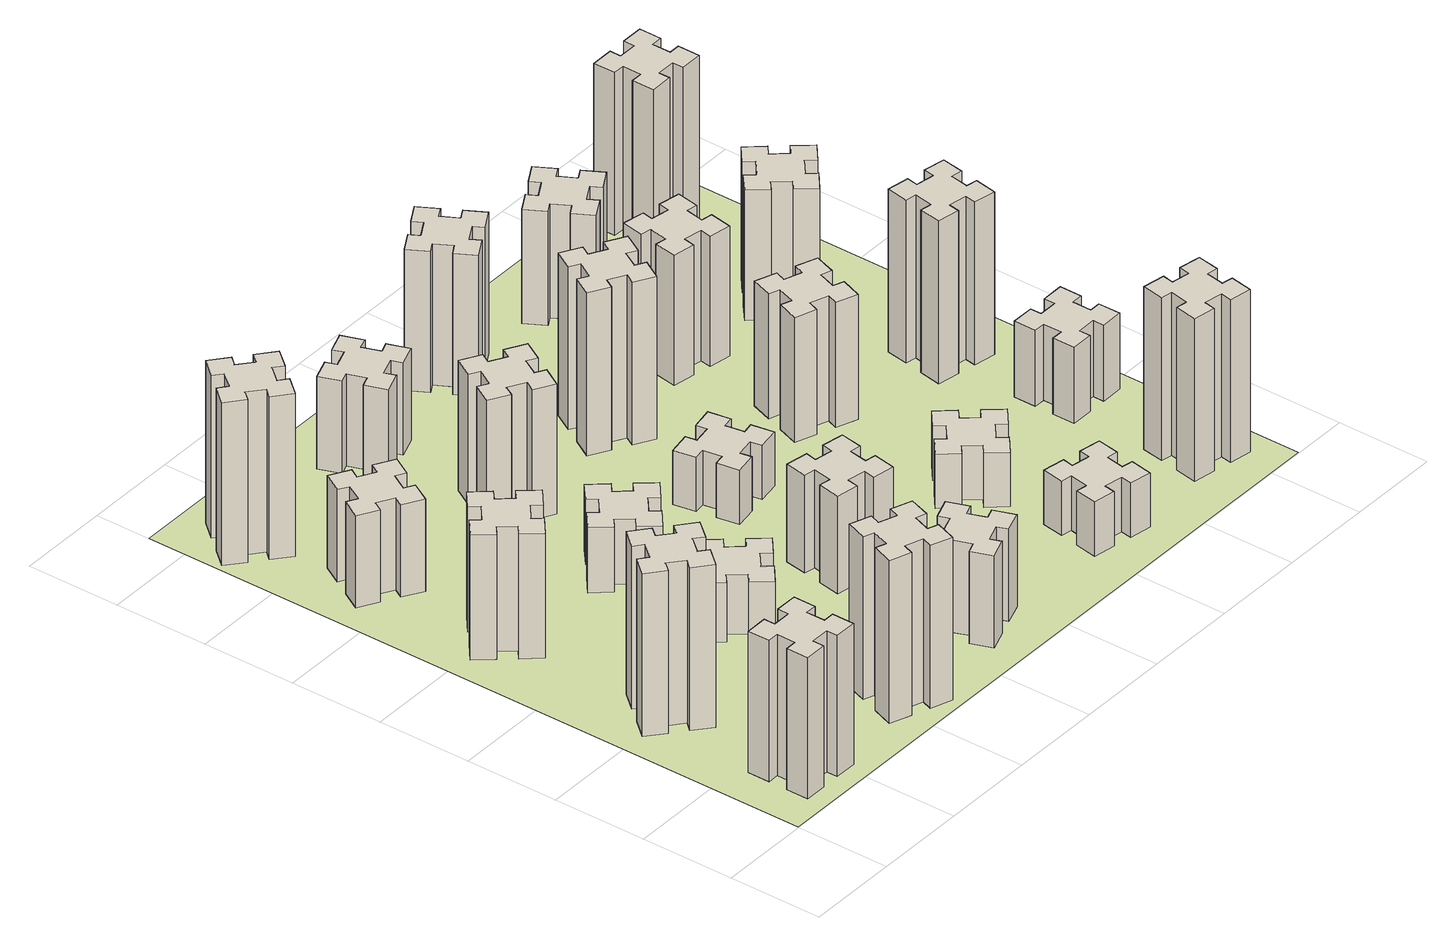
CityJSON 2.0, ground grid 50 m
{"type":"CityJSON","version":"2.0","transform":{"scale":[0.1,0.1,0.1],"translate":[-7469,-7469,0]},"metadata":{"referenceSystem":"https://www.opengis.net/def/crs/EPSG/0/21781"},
"CityObjects":{
"building1":{"type":"Building","attributes":{"class":"1000","function":"1000","usage":"1000","yearOfConstruction":2016,"roofType":"1000","measuredHeight":78,"storeysAboveGround":30,"storeysBelowGround":0},"geometry":[{"type":"Solid","lod":"1","boundaries":[[[[0,1,2,3,4,5,6,7,8,9,10,11,12,13,14,15,16,17,18,19]],[[17,16,20,21]],[[16,15,22,20]],[[15,14,23,22]],[[14,13,24,23]],[[13,12,25,24]],[[12,11,26,25]],[[11,10,27,26]],[[10,9,28,27]],[[9,8,29,28]],[[8,7,30,29]],[[7,6,31,30]],[[6,5,32,31]],[[5,4,33,32]],[[4,3,34,33]],[[3,2,35,34]],[[2,1,36,35]],[[1,0,37,36]],[[0,19,38,37]],[[19,18,39,38]],[[18,17,21,39]],[[24,25,26,27,28,29,30,31,32,33,34,35,36,37,38,39,21,20,22,23]]]]}]},
"building2":{"type":"Building","attributes":{"class":"1000","function":"1000","usage":"1000","yearOfConstruction":2016,"roofType":"1000","measuredHeight":90,"storeysAboveGround":30,"storeysBelowGround":0},"geometry":[{"type":"Solid","lod":"1","boundaries":[[[[40,41,42,43,44,45,46,47,48,49,50,51,52,53,54,55,56,57,58,59]],[[57,56,60,61]],[[56,55,62,60]],[[55,54,63,62]],[[54,53,64,63]],[[53,52,65,64]],[[52,51,66,65]],[[51,50,67,66]],[[50,49,68,67]],[[49,48,69,68]],[[48,47,70,69]],[[47,46,71,70]],[[46,45,72,71]],[[45,44,73,72]],[[44,43,74,73]],[[43,42,75,74]],[[42,41,76,75]],[[41,40,77,76]],[[40,59,78,77]],[[59,58,79,78]],[[58,57,61,79]],[[64,65,66,67,68,69,70,71,72,73,74,75,76,77,78,79,61,60,62,63]]]]}]},
"building3":{"type":"Building","attributes":{"class":"1000","function":"1000","usage":"1000","yearOfConstruction":2016,"roofType":"1000","measuredHeight":69,"storeysAboveGround":30,"storeysBelowGround":0},"geometry":[{"type":"Solid","lod":"1","boundaries":[[[[80,81,82,83,84,85,86,87,88,89,90,91,92,93,94,95,96,97,98,99]],[[97,96,100,101]],[[96,95,102,100]],[[95,94,103,102]],[[94,93,104,103]],[[93,92,105,104]],[[92,91,106,105]],[[91,90,107,106]],[[90,89,108,107]],[[89,88,109,108]],[[88,87,110,109]],[[87,86,111,110]],[[86,85,112,111]],[[85,84,113,112]],[[84,83,114,113]],[[83,82,115,114]],[[82,81,116,115]],[[81,80,117,116]],[[80,99,118,117]],[[99,98,119,118]],[[98,97,101,119]],[[104,105,106,107,108,109,110,111,112,113,114,115,116,117,118,119,101,100,102,103]]]]}]},
"building4":{"type":"Building","attributes":{"class":"1000","function":"1000","usage":"1000","yearOfConstruction":2016,"roofType":"1000","measuredHeight":51,"storeysAboveGround":30,"storeysBelowGround":0},"geometry":[{"type":"Solid","lod":"1","boundaries":[[[[120,121,122,123,124,125,126,127,128,129,130,131,132,133,134,135,136,137,138,139]],[[137,136,140,141]],[[136,135,142,140]],[[135,134,143,142]],[[134,133,144,143]],[[133,132,145,144]],[[132,131,146,145]],[[131,130,147,146]],[[130,129,148,147]],[[129,128,149,148]],[[128,127,150,149]],[[127,126,151,150]],[[126,125,152,151]],[[125,124,153,152]],[[124,123,154,153]],[[123,122,155,154]],[[122,121,156,155]],[[121,120,157,156]],[[120,139,158,157]],[[139,138,159,158]],[[138,137,141,159]],[[144,145,146,147,148,149,150,151,152,153,154,155,156,157,158,159,141,140,142,143]]]]}]},
"building5":{"type":"Building","attributes":{"class":"1000","function":"1000","usage":"1000","yearOfConstruction":2016,"roofType":"1000","measuredHeight":90,"storeysAboveGround":30,"storeysBelowGround":0},"geometry":[{"type":"Solid","lod":"1","boundaries":[[[[160,161,162,163,164,165,166,167,168,169,170,171,172,173,174,175,176,177,178,179]],[[177,176,180,181]],[[176,175,182,180]],[[175,174,183,182]],[[174,173,184,183]],[[173,172,185,184]],[[172,171,186,185]],[[171,170,187,186]],[[170,169,188,187]],[[169,168,189,188]],[[168,167,190,189]],[[167,166,191,190]],[[166,165,192,191]],[[165,164,193,192]],[[164,163,194,193]],[[163,162,195,194]],[[162,161,196,195]],[[161,160,197,196]],[[160,179,198,197]],[[179,178,199,198]],[[178,177,181,199]],[[184,185,186,187,188,189,190,191,192,193,194,195,196,197,198,199,181,180,182,183]]]]}]},
"building6":{"type":"Building","attributes":{"class":"1000","function":"1000","usage":"1000","yearOfConstruction":2016,"roofType":"1000","measuredHeight":90,"storeysAboveGround":30,"storeysBelowGround":0},"geometry":[{"type":"Solid","lod":"1","boundaries":[[[[200,201,202,203,204,205,206,207,208,209,210,211,212,213,214,215,216,217,218,219]],[[217,216,220,221]],[[216,215,222,220]],[[215,214,223,222]],[[214,213,224,223]],[[213,212,225,224]],[[212,211,226,225]],[[211,210,227,226]],[[210,209,228,227]],[[209,208,229,228]],[[208,207,230,229]],[[207,206,231,230]],[[206,205,232,231]],[[205,204,233,232]],[[204,203,234,233]],[[203,202,235,234]],[[202,201,236,235]],[[201,200,237,236]],[[200,219,238,237]],[[219,218,239,238]],[[218,217,221,239]],[[224,225,226,227,228,229,230,231,232,233,234,235,236,237,238,239,221,220,222,223]]]]}]},
"building7":{"type":"Building","attributes":{"class":"1000","function":"1000","usage":"1000","yearOfConstruction":2016,"roofType":"1000","measuredHeight":33,"storeysAboveGround":30,"storeysBelowGround":0},"geometry":[{"type":"Solid","lod":"1","boundaries":[[[[240,241,242,243,244,245,246,247,248,249,250,251,252,253,254,255,256,257,258,259]],[[257,256,260,261]],[[256,255,262,260]],[[255,254,263,262]],[[254,253,264,263]],[[253,252,265,264]],[[252,251,266,265]],[[251,250,267,266]],[[250,249,268,267]],[[249,248,269,268]],[[248,247,270,269]],[[247,246,271,270]],[[246,245,272,271]],[[245,244,273,272]],[[244,243,274,273]],[[243,242,275,274]],[[242,241,276,275]],[[241,240,277,276]],[[240,259,278,277]],[[259,258,279,278]],[[258,257,261,279]],[[264,265,266,267,268,269,270,271,272,273,274,275,276,277,278,279,261,260,262,263]]]]}]},
"building8":{"type":"Building","attributes":{"class":"1000","function":"1000","usage":"1000","yearOfConstruction":2016,"roofType":"1000","measuredHeight":36,"storeysAboveGround":30,"storeysBelowGround":0},"geometry":[{"type":"Solid","lod":"1","boundaries":[[[[280,281,282,283,284,285,286,287,288,289,290,291,292,293,294,295,296,297,298,299]],[[297,296,300,301]],[[296,295,302,300]],[[295,294,303,302]],[[294,293,304,303]],[[293,292,305,304]],[[292,291,306,305]],[[291,290,307,306]],[[290,289,308,307]],[[289,288,309,308]],[[288,287,310,309]],[[287,286,311,310]],[[286,285,312,311]],[[285,284,313,312]],[[284,283,314,313]],[[283,282,315,314]],[[282,281,316,315]],[[281,280,317,316]],[[280,299,318,317]],[[299,298,319,318]],[[298,297,301,319]],[[304,305,306,307,308,309,310,311,312,313,314,315,316,317,318,319,301,300,302,303]]]]}]},
"building9":{"type":"Building","attributes":{"class":"1000","function":"1000","usage":"1000","yearOfConstruction":2016,"roofType":"1000","measuredHeight":51,"storeysAboveGround":30,"storeysBelowGround":0},"geometry":[{"type":"Solid","lod":"1","boundaries":[[[[320,321,322,323,324,325,326,327,328,329,330,331,332,333,334,335,336,337,338,339]],[[337,336,340,341]],[[336,335,342,340]],[[335,334,343,342]],[[334,333,344,343]],[[333,332,345,344]],[[332,331,346,345]],[[331,330,347,346]],[[330,329,348,347]],[[329,328,349,348]],[[328,327,350,349]],[[327,326,351,350]],[[326,325,352,351]],[[325,324,353,352]],[[324,323,354,353]],[[323,322,355,354]],[[322,321,356,355]],[[321,320,357,356]],[[320,339,358,357]],[[339,338,359,358]],[[338,337,341,359]],[[344,345,346,347,348,349,350,351,352,353,354,355,356,357,358,359,341,340,342,343]]]]}]},
"building10":{"type":"Building","attributes":{"class":"1000","function":"1000","usage":"1000","yearOfConstruction":2016,"roofType":"1000","measuredHeight":72,"storeysAboveGround":30,"storeysBelowGround":0},"geometry":[{"type":"Solid","lod":"1","boundaries":[[[[360,361,362,363,364,365,366,367,368,369,370,371,372,373,374,375,376,377,378,379]],[[377,376,380,381]],[[376,375,382,380]],[[375,374,383,382]],[[374,373,384,383]],[[373,372,385,384]],[[372,371,386,385]],[[371,370,387,386]],[[370,369,388,387]],[[369,368,389,388]],[[368,367,390,389]],[[367,366,391,390]],[[366,365,392,391]],[[365,364,393,392]],[[364,363,394,393]],[[363,362,395,394]],[[362,361,396,395]],[[361,360,397,396]],[[360,379,398,397]],[[379,378,399,398]],[[378,377,381,399]],[[384,385,386,387,388,389,390,391,392,393,394,395,396,397,398,399,381,380,382,383]]]]}]},
"building11":{"type":"Building","attributes":{"class":"1000","function":"1000","usage":"1000","yearOfConstruction":2016,"roofType":"1000","measuredHeight":54,"storeysAboveGround":30,"storeysBelowGround":0},"geometry":[{"type":"Solid","lod":"1","boundaries":[[[[400,401,402,403,404,405,406,407,408,409,410,411,412,413,414,415,416,417,418,419]],[[417,416,420,421]],[[416,415,422,420]],[[415,414,423,422]],[[414,413,424,423]],[[413,412,425,424]],[[412,411,426,425]],[[411,410,427,426]],[[410,409,428,427]],[[409,408,429,428]],[[408,407,430,429]],[[407,406,431,430]],[[406,405,432,431]],[[405,404,433,432]],[[404,403,434,433]],[[403,402,435,434]],[[402,401,436,435]],[[401,400,437,436]],[[400,419,438,437]],[[419,418,439,438]],[[418,417,421,439]],[[424,425,426,427,428,429,430,431,432,433,434,435,436,437,438,439,421,420,422,423]]]]}]},
"building12":{"type":"Building","attributes":{"class":"1000","function":"1000","usage":"1000","yearOfConstruction":2016,"roofType":"1000","measuredHeight":51,"storeysAboveGround":30,"storeysBelowGround":0},"geometry":[{"type":"Solid","lod":"1","boundaries":[[[[440,441,442,443,444,445,446,447,448,449,450,451,452,453,454,455,456,457,458,459]],[[457,456,460,461]],[[456,455,462,460]],[[455,454,463,462]],[[454,453,464,463]],[[453,452,465,464]],[[452,451,466,465]],[[451,450,467,466]],[[450,449,468,467]],[[449,448,469,468]],[[448,447,470,469]],[[447,446,471,470]],[[446,445,472,471]],[[445,444,473,472]],[[444,443,474,473]],[[443,442,475,474]],[[442,441,476,475]],[[441,440,477,476]],[[440,459,478,477]],[[459,458,479,478]],[[458,457,461,479]],[[464,465,466,467,468,469,470,471,472,473,474,475,476,477,478,479,461,460,462,463]]]]}]},
"building13":{"type":"Building","attributes":{"class":"1000","function":"1000","usage":"1000","yearOfConstruction":2016,"roofType":"1000","measuredHeight":30,"storeysAboveGround":30,"storeysBelowGround":0},"geometry":[{"type":"Solid","lod":"1","boundaries":[[[[480,481,482,483,484,485,486,487,488,489,490,491,492,493,494,495,496,497,498,499]],[[497,496,500,501]],[[496,495,502,500]],[[495,494,503,502]],[[494,493,504,503]],[[493,492,505,504]],[[492,491,506,505]],[[491,490,507,506]],[[490,489,508,507]],[[489,488,509,508]],[[488,487,510,509]],[[487,486,511,510]],[[486,485,512,511]],[[485,484,513,512]],[[484,483,514,513]],[[483,482,515,514]],[[482,481,516,515]],[[481,480,517,516]],[[480,499,518,517]],[[499,498,519,518]],[[498,497,501,519]],[[504,505,506,507,508,509,510,511,512,513,514,515,516,517,518,519,501,500,502,503]]]]}]},
"building14":{"type":"Building","attributes":{"class":"1000","function":"1000","usage":"1000","yearOfConstruction":2016,"roofType":"1000","measuredHeight":90,"storeysAboveGround":30,"storeysBelowGround":0},"geometry":[{"type":"Solid","lod":"1","boundaries":[[[[520,521,522,523,524,525,526,527,528,529,530,531,532,533,534,535,536,537,538,539]],[[537,536,540,541]],[[536,535,542,540]],[[535,534,543,542]],[[534,533,544,543]],[[533,532,545,544]],[[532,531,546,545]],[[531,530,547,546]],[[530,529,548,547]],[[529,528,549,548]],[[528,527,550,549]],[[527,526,551,550]],[[526,525,552,551]],[[525,524,553,552]],[[524,523,554,553]],[[523,522,555,554]],[[522,521,556,555]],[[521,520,557,556]],[[520,539,558,557]],[[539,538,559,558]],[[538,537,541,559]],[[544,545,546,547,548,549,550,551,552,553,554,555,556,557,558,559,541,540,542,543]]]]}]},
"building15":{"type":"Building","attributes":{"class":"1000","function":"1000","usage":"1000","yearOfConstruction":2016,"roofType":"1000","measuredHeight":30,"storeysAboveGround":30,"storeysBelowGround":0},"geometry":[{"type":"Solid","lod":"1","boundaries":[[[[560,561,562,563,564,565,566,567,568,569,570,571,572,573,574,575,576,577,578,579]],[[577,576,580,581]],[[576,575,582,580]],[[575,574,583,582]],[[574,573,584,583]],[[573,572,585,584]],[[572,571,586,585]],[[571,570,587,586]],[[570,569,588,587]],[[569,568,589,588]],[[568,567,590,589]],[[567,566,591,590]],[[566,565,592,591]],[[565,564,593,592]],[[564,563,594,593]],[[563,562,595,594]],[[562,561,596,595]],[[561,560,597,596]],[[560,579,598,597]],[[579,578,599,598]],[[578,577,581,599]],[[584,585,586,587,588,589,590,591,592,593,594,595,596,597,598,599,581,580,582,583]]]]}]},
"building16":{"type":"Building","attributes":{"class":"1000","function":"1000","usage":"1000","yearOfConstruction":2016,"roofType":"1000","measuredHeight":78,"storeysAboveGround":30,"storeysBelowGround":0},"geometry":[{"type":"Solid","lod":"1","boundaries":[[[[600,601,602,603,604,605,606,607,608,609,610,611,612,613,614,615,616,617,618,619]],[[617,616,620,621]],[[616,615,622,620]],[[615,614,623,622]],[[614,613,624,623]],[[613,612,625,624]],[[612,611,626,625]],[[611,610,627,626]],[[610,609,628,627]],[[609,608,629,628]],[[608,607,630,629]],[[607,606,631,630]],[[606,605,632,631]],[[605,604,633,632]],[[604,603,634,633]],[[603,602,635,634]],[[602,601,636,635]],[[601,600,637,636]],[[600,619,638,637]],[[619,618,639,638]],[[618,617,621,639]],[[624,625,626,627,628,629,630,631,632,633,634,635,636,637,638,639,621,620,622,623]]]]}]},
"building17":{"type":"Building","attributes":{"class":"1000","function":"1000","usage":"1000","yearOfConstruction":2016,"roofType":"1000","measuredHeight":30,"storeysAboveGround":30,"storeysBelowGround":0},"geometry":[{"type":"Solid","lod":"1","boundaries":[[[[640,641,642,643,644,645,646,647,648,649,650,651,652,653,654,655,656,657,658,659]],[[657,656,660,661]],[[656,655,662,660]],[[655,654,663,662]],[[654,653,664,663]],[[653,652,665,664]],[[652,651,666,665]],[[651,650,667,666]],[[650,649,668,667]],[[649,648,669,668]],[[648,647,670,669]],[[647,646,671,670]],[[646,645,672,671]],[[645,644,673,672]],[[644,643,674,673]],[[643,642,675,674]],[[642,641,676,675]],[[641,640,677,676]],[[640,659,678,677]],[[659,658,679,678]],[[658,657,661,679]],[[664,665,666,667,668,669,670,671,672,673,674,675,676,677,678,679,661,660,662,663]]]]}]},
"building18":{"type":"Building","attributes":{"class":"1000","function":"1000","usage":"1000","yearOfConstruction":2016,"roofType":"1000","measuredHeight":69,"storeysAboveGround":30,"storeysBelowGround":0},"geometry":[{"type":"Solid","lod":"1","boundaries":[[[[680,681,682,683,684,685,686,687,688,689,690,691,692,693,694,695,696,697,698,699]],[[697,696,700,701]],[[696,695,702,700]],[[695,694,703,702]],[[694,693,704,703]],[[693,692,705,704]],[[692,691,706,705]],[[691,690,707,706]],[[690,689,708,707]],[[689,688,709,708]],[[688,687,710,709]],[[687,686,711,710]],[[686,685,712,711]],[[685,684,713,712]],[[684,683,714,713]],[[683,682,715,714]],[[682,681,716,715]],[[681,680,717,716]],[[680,699,718,717]],[[699,698,719,718]],[[698,697,701,719]],[[704,705,706,707,708,709,710,711,712,713,714,715,716,717,718,719,701,700,702,703]]]]}]},
"building19":{"type":"Building","attributes":{"class":"1000","function":"1000","usage":"1000","yearOfConstruction":2016,"roofType":"1000","measuredHeight":72,"storeysAboveGround":30,"storeysBelowGround":0},"geometry":[{"type":"Solid","lod":"1","boundaries":[[[[720,721,722,723,724,725,726,727,728,729,730,731,732,733,734,735,736,737,738,739]],[[737,736,740,741]],[[736,735,742,740]],[[735,734,743,742]],[[734,733,744,743]],[[733,732,745,744]],[[732,731,746,745]],[[731,730,747,746]],[[730,729,748,747]],[[729,728,749,748]],[[728,727,750,749]],[[727,726,751,750]],[[726,725,752,751]],[[725,724,753,752]],[[724,723,754,753]],[[723,722,755,754]],[[722,721,756,755]],[[721,720,757,756]],[[720,739,758,757]],[[739,738,759,758]],[[738,737,741,759]],[[744,745,746,747,748,749,750,751,752,753,754,755,756,757,758,759,741,740,742,743]]]]}]},
"building20":{"type":"Building","attributes":{"class":"1000","function":"1000","usage":"1000","yearOfConstruction":2016,"roofType":"1000","measuredHeight":90,"storeysAboveGround":30,"storeysBelowGround":0},"geometry":[{"type":"Solid","lod":"1","boundaries":[[[[760,761,762,763,764,765,766,767,768,769,770,771,772,773,774,775,776,777,778,779]],[[777,776,780,781]],[[776,775,782,780]],[[775,774,783,782]],[[774,773,784,783]],[[773,772,785,784]],[[772,771,786,785]],[[771,770,787,786]],[[770,769,788,787]],[[769,768,789,788]],[[768,767,790,789]],[[767,766,791,790]],[[766,765,792,791]],[[765,764,793,792]],[[764,763,794,793]],[[763,762,795,794]],[[762,761,796,795]],[[761,760,797,796]],[[760,779,798,797]],[[779,778,799,798]],[[778,777,781,799]],[[784,785,786,787,788,789,790,791,792,793,794,795,796,797,798,799,781,780,782,783]]]]}]},
"building21":{"type":"Building","attributes":{"class":"1000","function":"1000","usage":"1000","yearOfConstruction":2016,"roofType":"1000","measuredHeight":63,"storeysAboveGround":30,"storeysBelowGround":0},"geometry":[{"type":"Solid","lod":"1","boundaries":[[[[800,801,802,803,804,805,806,807,808,809,810,811,812,813,814,815,816,817,818,819]],[[817,816,820,821]],[[816,815,822,820]],[[815,814,823,822]],[[814,813,824,823]],[[813,812,825,824]],[[812,811,826,825]],[[811,810,827,826]],[[810,809,828,827]],[[809,808,829,828]],[[808,807,830,829]],[[807,806,831,830]],[[806,805,832,831]],[[805,804,833,832]],[[804,803,834,833]],[[803,802,835,834]],[[802,801,836,835]],[[801,800,837,836]],[[800,819,838,837]],[[819,818,839,838]],[[818,817,821,839]],[[824,825,826,827,828,829,830,831,832,833,834,835,836,837,838,839,821,820,822,823]]]]}]},
"building22":{"type":"Building","attributes":{"class":"1000","function":"1000","usage":"1000","yearOfConstruction":2016,"roofType":"1000","measuredHeight":42,"storeysAboveGround":30,"storeysBelowGround":0},"geometry":[{"type":"Solid","lod":"1","boundaries":[[[[840,841,842,843,844,845,846,847,848,849,850,851,852,853,854,855,856,857,858,859]],[[857,856,860,861]],[[856,855,862,860]],[[855,854,863,862]],[[854,853,864,863]],[[853,852,865,864]],[[852,851,866,865]],[[851,850,867,866]],[[850,849,868,867]],[[849,848,869,868]],[[848,847,870,869]],[[847,846,871,870]],[[846,845,872,871]],[[845,844,873,872]],[[844,843,874,873]],[[843,842,875,874]],[[842,841,876,875]],[[841,840,877,876]],[[840,859,878,877]],[[859,858,879,878]],[[858,857,861,879]],[[864,865,866,867,868,869,870,871,872,873,874,875,876,877,878,879,861,860,862,863]]]]}]},
"building23":{"type":"Building","attributes":{"class":"1000","function":"1000","usage":"1000","yearOfConstruction":2016,"roofType":"1000","measuredHeight":90,"storeysAboveGround":30,"storeysBelowGround":0},"geometry":[{"type":"Solid","lod":"1","boundaries":[[[[880,881,882,883,884,885,886,887,888,889,890,891,892,893,894,895,896,897,898,899]],[[897,896,900,901]],[[896,895,902,900]],[[895,894,903,902]],[[894,893,904,903]],[[893,892,905,904]],[[892,891,906,905]],[[891,890,907,906]],[[890,889,908,907]],[[889,888,909,908]],[[888,887,910,909]],[[887,886,911,910]],[[886,885,912,911]],[[885,884,913,912]],[[884,883,914,913]],[[883,882,915,914]],[[882,881,916,915]],[[881,880,917,916]],[[880,899,918,917]],[[899,898,919,918]],[[898,897,901,919]],[[904,905,906,907,908,909,910,911,912,913,914,915,916,917,918,919,901,900,902,903]]]]}]},
"building24":{"type":"Building","attributes":{"class":"1000","function":"1000","usage":"1000","yearOfConstruction":2016,"roofType":"1000","measuredHeight":72,"storeysAboveGround":30,"storeysBelowGround":0},"geometry":[{"type":"Solid","lod":"1","boundaries":[[[[920,921,922,923,924,925,926,927,928,929,930,931,932,933,934,935,936,937,938,939]],[[937,936,940,941]],[[936,935,942,940]],[[935,934,943,942]],[[934,933,944,943]],[[933,932,945,944]],[[932,931,946,945]],[[931,930,947,946]],[[930,929,948,947]],[[929,928,949,948]],[[928,927,950,949]],[[927,926,951,950]],[[926,925,952,951]],[[925,924,953,952]],[[924,923,954,953]],[[923,922,955,954]],[[922,921,956,955]],[[921,920,957,956]],[[920,939,958,957]],[[939,938,959,958]],[[938,937,941,959]],[[944,945,946,947,948,949,950,951,952,953,954,955,956,957,958,959,941,940,942,943]]]]}]},
"building25":{"type":"Building","attributes":{"class":"1000","function":"1000","usage":"1000","yearOfConstruction":2016,"roofType":"1000","measuredHeight":90,"storeysAboveGround":30,"storeysBelowGround":0},"geometry":[{"type":"Solid","lod":"1","boundaries":[[[[960,961,962,963,964,965,966,967,968,969,970,971,972,973,974,975,976,977,978,979]],[[977,976,980,981]],[[976,975,982,980]],[[975,974,983,982]],[[974,973,984,983]],[[973,972,985,984]],[[972,971,986,985]],[[971,970,987,986]],[[970,969,988,987]],[[969,968,989,988]],[[968,967,990,989]],[[967,966,991,990]],[[966,965,992,991]],[[965,964,993,992]],[[964,963,994,993]],[[963,962,995,994]],[[962,961,996,995]],[[961,960,997,996]],[[960,979,998,997]],[[979,978,999,998]],[[978,977,981,999]],[[984,985,986,987,988,989,990,991,992,993,994,995,996,997,998,999,981,980,982,983]]]]}]},
"landuse1":{"type":"LandUse","attributes":{"name":"plot1","function":"1010"},"geometry":[{"type":"MultiSurface","lod":"1","boundaries":[[[1000,1001,1002,1003]]]}]}
},
"vertices":[
[265,325,0],[265,225,0],[205,225,0],[205,105,0],[325,105,0],[325,165,0],[425,165,0],[425,105,0],[545,105,0],[545,225,0],[485,225,0],[485,325,0],[545,325,0],[545,445,0],[425,445,0],[425,385,0],[325,385,0],[325,445,0],[205,445,0],[205,325,0],[325,385,780],[325,445,780],[425,385,780],[425,445,780],[545,445,780],[545,325,780],[485,325,780],[485,225,780],[545,225,780],[545,105,780],[425,105,780],[425,165,780],[325,165,780],[325,105,780],[205,105,780],[205,225,780],[265,225,780],[265,325,780],[205,325,780],[205,445,780],
[484,1067,0],[408,1132,0],[446,1178,0],[354,1255,0],[277,1163,0],[323,1124,0],[259,1048,0],[213,1086,0],[136,994,0],[228,917,0],[266,963,0],[343,899,0],[304,853,0],[396,776,0],[473,868,0],[427,906,0],[492,983,0],[538,944,0],[615,1036,0],[523,1113,0],[492,983,900],[538,944,900],[427,906,900],[473,868,900],[396,776,900],[304,853,900],[343,899,900],[266,963,900],[228,917,900],[136,994,900],[213,1086,900],[259,1048,900],[323,1124,900],[277,1163,900],[354,1255,900],[446,1178,900],[408,1132,900],[484,1067,900],[523,1113,900],[615,1036,900],
[492,1988,0],[427,2064,0],[473,2103,0],[396,2195,0],[304,2118,0],[343,2072,0],[266,2007,0],[228,2053,0],[136,1976,0],[213,1884,0],[259,1923,0],[323,1846,0],[277,1808,0],[354,1716,0],[446,1793,0],[408,1839,0],[484,1903,0],[523,1857,0],[615,1934,0],[538,2026,0],[484,1903,690],[523,1857,690],[408,1839,690],[446,1793,690],[354,1716,690],[277,1808,690],[323,1846,690],[259,1923,690],[213,1884,690],[136,1976,690],[228,2053,690],[266,2007,690],[343,2072,690],[304,2118,690],[396,2195,690],[473,2103,690],[427,2064,690],[492,1988,690],[538,2026,690],[615,1934,690],
[446,2597,0],[496,2684,0],[548,2654,0],[608,2758,0],[504,2818,0],[474,2766,0],[387,2816,0],[417,2868,0],[313,2928,0],[253,2824,0],[305,2794,0],[255,2707,0],[203,2737,0],[143,2633,0],[247,2573,0],[277,2625,0],[364,2575,0],[334,2523,0],[438,2463,0],[498,2567,0],[364,2575,510],[334,2523,510],[277,2625,510],[247,2573,510],[143,2633,510],[203,2737,510],[255,2707,510],[305,2794,510],[253,2824,510],[313,2928,510],[417,2868,510],[387,2816,510],[474,2766,510],[504,2818,510],[608,2758,510],[548,2654,510],[496,2684,510],[446,2597,510],[498,2567,510],[438,2463,510],
[1029,360,0],[995,266,0],[939,287,0],[897,174,0],[1010,133,0],[1031,189,0],[1125,155,0],[1104,99,0],[1217,57,0],[1258,170,0],[1202,191,0],[1236,285,0],[1292,264,0],[1333,377,0],[1220,418,0],[1200,362,0],[1106,396,0],[1127,452,0],[1014,493,0],[973,380,0],[1106,396,900],[1127,452,900],[1200,362,900],[1220,418,900],[1333,377,900],[1292,264,900],[1236,285,900],[1202,191,900],[1258,170,900],[1217,57,900],[1104,99,900],[1125,155,900],[1031,189,900],[1010,133,900],[897,174,900],[939,287,900],[995,266,900],[1029,360,900],[973,380,900],[1014,493,900],
[384,3387,0],[308,3452,0],[346,3498,0],[254,3575,0],[177,3483,0],[223,3444,0],[159,3368,0],[113,3406,0],[36,3314,0],[128,3237,0],[166,3283,0],[243,3219,0],[204,3173,0],[296,3096,0],[373,3188,0],[327,3226,0],[392,3303,0],[438,3264,0],[515,3356,0],[423,3433,0],[392,3303,900],[438,3264,900],[327,3226,900],[373,3188,900],[296,3096,900],[204,3173,900],[243,3219,900],[166,3283,900],[128,3237,900],[36,3314,900],[113,3406,900],[159,3368,900],[223,3444,900],[177,3483,900],[254,3575,900],[346,3498,900],[308,3452,900],[384,3387,900],[423,3433,900],[515,3356,900],
[1083,1332,0],[1006,1267,0],[968,1313,0],[876,1236,0],[953,1144,0],[999,1183,0],[1063,1106,0],[1017,1068,0],[1094,976,0],[1186,1053,0],[1148,1099,0],[1224,1163,0],[1263,1117,0],[1355,1194,0],[1278,1286,0],[1232,1248,0],[1167,1324,0],[1213,1363,0],[1136,1455,0],[1044,1378,0],[1167,1324,330],[1213,1363,330],[1232,1248,330],[1278,1286,330],[1355,1194,330],[1263,1117,330],[1224,1163,330],[1148,1099,330],[1186,1053,330],[1094,976,330],[1017,1068,330],[1063,1106,330],[999,1183,330],[953,1144,330],[876,1236,330],[968,1313,330],[1006,1267,330],[1083,1332,330],[1044,1378,330],[1136,1455,330],
[1083,1972,0],[1006,1907,0],[968,1953,0],[876,1876,0],[953,1784,0],[999,1823,0],[1063,1746,0],[1017,1708,0],[1094,1616,0],[1186,1693,0],[1148,1739,0],[1224,1803,0],[1263,1757,0],[1355,1834,0],[1278,1926,0],[1232,1888,0],[1167,1964,0],[1213,2003,0],[1136,2095,0],[1044,2018,0],[1167,1964,360],[1213,2003,360],[1232,1888,360],[1278,1926,360],[1355,1834,360],[1263,1757,360],[1224,1803,360],[1148,1739,360],[1186,1693,360],[1094,1616,360],[1017,1708,360],[1063,1746,360],[999,1823,360],[953,1784,360],[876,1876,360],[968,1953,360],[1006,1907,360],[1083,1972,360],[1044,2018,360],[1136,2095,360],
[1765,496,0],[1671,462,0],[1650,518,0],[1537,477,0],[1579,364,0],[1635,385,0],[1669,291,0],[1613,270,0],[1654,157,0],[1767,199,0],[1746,255,0],[1840,289,0],[1860,233,0],[1973,274,0],[1932,387,0],[1876,366,0],[1842,460,0],[1898,480,0],[1857,593,0],[1744,552,0],[1842,460,510],[1898,480,510],[1876,366,510],[1932,387,510],[1973,274,510],[1860,233,510],[1840,289,510],[1746,255,510],[1767,199,510],[1654,157,510],[1613,270,510],[1669,291,510],[1635,385,510],[1579,364,510],[1537,477,510],[1650,518,510],[1671,462,510],[1765,496,510],[1744,552,510],[1857,593,510],
[1314,2666,0],[1227,2716,0],[1257,2768,0],[1153,2828,0],[1093,2724,0],[1145,2694,0],[1095,2607,0],[1043,2637,0],[983,2533,0],[1087,2473,0],[1117,2525,0],[1204,2475,0],[1174,2423,0],[1278,2363,0],[1338,2467,0],[1286,2497,0],[1336,2584,0],[1388,2554,0],[1448,2658,0],[1344,2718,0],[1336,2584,720],[1388,2554,720],[1286,2497,720],[1338,2467,720],[1278,2363,720],[1174,2423,720],[1204,2475,720],[1117,2525,720],[1087,2473,720],[983,2533,720],[1043,2637,720],[1095,2607,720],[1145,2694,720],[1093,2724,720],[1153,2828,720],[1257,2768,720],[1227,2716,720],[1314,2666,720],[1344,2718,720],[1448,2658,720],
[1855,1047,0],[1872,1145,0],[1931,1135,0],[1952,1253,0],[1834,1274,0],[1824,1215,0],[1725,1232,0],[1736,1291,0],[1617,1312,0],[1597,1194,0],[1656,1184,0],[1638,1085,0],[1579,1096,0],[1558,977,0],[1677,957,0],[1687,1016,0],[1785,998,0],[1775,939,0],[1893,918,0],[1914,1037,0],[1785,998,540],[1775,939,540],[1687,1016,540],[1677,957,540],[1558,977,540],[1579,1096,540],[1638,1085,540],[1656,1184,540],[1597,1194,540],[1617,1312,540],[1736,1291,540],[1725,1232,540],[1824,1215,540],[1834,1274,540],[1952,1253,540],[1931,1135,540],[1872,1145,540],[1855,1047,540],[1914,1037,540],[1893,918,540],
[1125,3456,0],[1031,3422,0],[1010,3478,0],[897,3437,0],[939,3324,0],[995,3345,0],[1029,3251,0],[973,3230,0],[1014,3117,0],[1127,3159,0],[1106,3215,0],[1200,3249,0],[1220,3193,0],[1333,3234,0],[1292,3347,0],[1236,3326,0],[1202,3420,0],[1258,3440,0],[1217,3553,0],[1104,3512,0],[1202,3420,510],[1258,3440,510],[1236,3326,510],[1292,3347,510],[1333,3234,510],[1220,3193,510],[1200,3249,510],[1106,3215,510],[1127,3159,510],[1014,3117,510],[973,3230,510],[1029,3251,510],[995,3345,510],[939,3324,510],[897,3437,510],[1010,3478,510],[1031,3422,510],[1125,3456,510],[1104,3512,510],[1217,3553,510],
[1972,1825,0],[1955,1924,0],[2014,1934,0],[1993,2052,0],[1875,2031,0],[1885,1972,0],[1787,1955,0],[1777,2014,0],[1658,1993,0],[1679,1875,0],[1738,1885,0],[1756,1787,0],[1697,1777,0],[1717,1658,0],[1836,1679,0],[1825,1738,0],[1924,1756,0],[1934,1697,0],[2052,1717,0],[2031,1836,0],[1924,1756,300],[1934,1697,300],[1825,1738,300],[1836,1679,300],[1717,1658,300],[1697,1777,300],[1756,1787,300],[1738,1885,300],[1679,1875,300],[1658,1993,300],[1777,2014,300],[1787,1955,300],[1885,1972,300],[1875,2031,300],[1993,2052,300],[2014,1934,300],[1955,1924,300],[1972,1825,300],[2031,1836,300],[2052,1717,300],
[2026,2497,0],[2076,2584,0],[2128,2554,0],[2188,2658,0],[2084,2718,0],[2054,2666,0],[1967,2716,0],[1997,2768,0],[1893,2828,0],[1833,2724,0],[1885,2694,0],[1835,2607,0],[1783,2637,0],[1723,2533,0],[1827,2473,0],[1857,2525,0],[1944,2475,0],[1914,2423,0],[2018,2363,0],[2078,2467,0],[1944,2475,900],[1914,2423,900],[1857,2525,900],[1827,2473,900],[1723,2533,900],[1783,2637,900],[1835,2607,900],[1885,2694,900],[1833,2724,900],[1893,2828,900],[1997,2768,900],[1967,2716,900],[2054,2666,900],[2084,2718,900],[2188,2658,900],[2128,2554,900],[2076,2584,900],[2026,2497,900],[2078,2467,900],[2018,2363,900],
[2596,444,0],[2578,345,0],[2519,356,0],[2498,237,0],[2617,217,0],[2627,276,0],[2725,258,0],[2715,199,0],[2833,178,0],[2854,297,0],[2795,307,0],[2812,405,0],[2871,395,0],[2892,513,0],[2774,534,0],[2764,475,0],[2665,492,0],[2676,551,0],[2557,572,0],[2537,454,0],[2665,492,300],[2676,551,300],[2764,475,300],[2774,534,300],[2892,513,300],[2871,395,300],[2812,405,300],[2795,307,300],[2854,297,300],[2833,178,300],[2715,199,300],[2725,258,300],[2627,276,300],[2617,217,300],[2498,237,300],[2519,356,300],[2578,345,300],[2596,444,300],[2537,454,300],[2557,572,300],
[1844,3556,0],[1757,3506,0],[1727,3558,0],[1623,3498,0],[1683,3394,0],[1735,3424,0],[1785,3337,0],[1733,3307,0],[1793,3203,0],[1897,3263,0],[1867,3315,0],[1954,3365,0],[1984,3313,0],[2088,3373,0],[2028,3477,0],[1976,3447,0],[1926,3534,0],[1978,3564,0],[1918,3668,0],[1814,3608,0],[1926,3534,780],[1978,3564,780],[1976,3447,780],[2028,3477,780],[2088,3373,780],[1984,3313,780],[1954,3365,780],[1867,3315,780],[1897,3263,780],[1793,3203,780],[1733,3307,780],[1785,3337,780],[1735,3424,780],[1683,3394,780],[1623,3498,780],[1727,3558,780],[1757,3506,780],[1844,3556,780],[1814,3608,780],[1918,3668,780],
[2628,899,0],[2704,963,0],[2743,917,0],[2835,994,0],[2758,1086,0],[2712,1048,0],[2647,1124,0],[2693,1163,0],[2616,1255,0],[2524,1178,0],[2563,1132,0],[2486,1067,0],[2448,1113,0],[2356,1036,0],[2433,944,0],[2479,983,0],[2543,906,0],[2497,868,0],[2574,776,0],[2666,853,0],[2543,906,300],[2497,868,300],[2479,983,300],[2433,944,300],[2356,1036,300],[2448,1113,300],[2486,1067,300],[2563,1132,300],[2524,1178,300],[2616,1255,300],[2693,1163,300],[2647,1124,300],[2712,1048,300],[2758,1086,300],[2835,994,300],[2743,917,300],[2704,963,300],[2628,899,300],[2666,853,300],[2574,776,300],
[2682,1871,0],[2716,1965,0],[2772,1944,0],[2813,2057,0],[2700,2098,0],[2680,2042,0],[2586,2076,0],[2607,2132,0],[2494,2173,0],[2453,2060,0],[2509,2040,0],[2475,1946,0],[2419,1967,0],[2377,1854,0],[2490,1813,0],[2511,1869,0],[2605,1835,0],[2584,1779,0],[2697,1737,0],[2738,1850,0],[2605,1835,690],[2584,1779,690],[2511,1869,690],[2490,1813,690],[2377,1854,690],[2419,1967,690],[2475,1946,690],[2509,2040,690],[2453,2060,690],[2494,2173,690],[2607,2132,690],[2586,2076,690],[2680,2042,690],[2700,2098,690],[2813,2057,690],[2772,1944,690],[2716,1965,690],[2682,1871,690],[2738,1850,690],[2697,1737,690],
[2664,2795,0],[2565,2812,0],[2576,2871,0],[2457,2892,0],[2437,2774,0],[2496,2764,0],[2478,2665,0],[2419,2676,0],[2398,2557,0],[2517,2537,0],[2527,2596,0],[2625,2578,0],[2615,2519,0],[2733,2498,0],[2754,2617,0],[2695,2627,0],[2712,2725,0],[2771,2715,0],[2792,2833,0],[2674,2854,0],[2712,2725,720],[2771,2715,720],[2695,2627,720],[2754,2617,720],[2733,2498,720],[2615,2519,720],[2625,2578,720],[2527,2596,720],[2517,2537,720],[2398,2557,720],[2419,2676,720],[2478,2665,720],[2496,2764,720],[2437,2774,720],[2457,2892,720],[2576,2871,720],[2565,2812,720],[2664,2795,720],[2674,2854,720],[2792,2833,720],
[3504,475,0],[3405,492,0],[3416,551,0],[3297,572,0],[3277,454,0],[3336,444,0],[3318,345,0],[3259,356,0],[3238,237,0],[3357,217,0],[3367,276,0],[3465,258,0],[3455,199,0],[3573,178,0],[3594,297,0],[3535,307,0],[3552,405,0],[3611,395,0],[3632,513,0],[3514,534,0],[3552,405,900],[3611,395,900],[3535,307,900],[3594,297,900],[3573,178,900],[3455,199,900],[3465,258,900],[3367,276,900],[3357,217,900],[3238,237,900],[3259,356,900],[3318,345,900],[3336,444,900],[3277,454,900],[3297,572,900],[3416,551,900],[3405,492,900],[3504,475,900],[3514,534,900],[3632,513,900],
[2716,3347,0],[2666,3434,0],[2718,3464,0],[2658,3568,0],[2554,3508,0],[2584,3456,0],[2497,3406,0],[2467,3458,0],[2363,3398,0],[2423,3294,0],[2475,3324,0],[2525,3237,0],[2473,3207,0],[2533,3103,0],[2637,3163,0],[2607,3215,0],[2694,3265,0],[2724,3213,0],[2828,3273,0],[2768,3377,0],[2694,3265,630],[2724,3213,630],[2607,3215,630],[2637,3163,630],[2533,3103,630],[2473,3207,630],[2525,3237,630],[2475,3324,630],[2423,3294,630],[2363,3398,630],[2467,3458,630],[2497,3406,630],[2584,3456,630],[2554,3508,630],[2658,3568,630],[2718,3464,630],[2666,3434,630],[2716,3347,630],[2768,3377,630],[2828,3273,630],
[3385,1005,0],[3485,1005,0],[3485,945,0],[3605,945,0],[3605,1065,0],[3545,1065,0],[3545,1165,0],[3605,1165,0],[3605,1285,0],[3485,1285,0],[3485,1225,0],[3385,1225,0],[3385,1285,0],[3265,1285,0],[3265,1165,0],[3325,1165,0],[3325,1065,0],[3265,1065,0],[3265,945,0],[3385,945,0],[3325,1065,420],[3265,1065,420],[3325,1165,420],[3265,1165,420],[3265,1285,420],[3385,1285,420],[3385,1225,420],[3485,1225,420],[3485,1285,420],[3605,1285,420],[3605,1165,420],[3545,1165,420],[3545,1065,420],[3605,1065,420],[3605,945,420],[3485,945,420],[3485,1005,420],[3385,1005,420],[3385,945,420],[3265,945,420],
[3267,1656,0],[3365,1638,0],[3355,1579,0],[3473,1558,0],[3494,1677,0],[3435,1687,0],[3452,1785,0],[3511,1775,0],[3532,1893,0],[3414,1914,0],[3404,1855,0],[3305,1872,0],[3316,1931,0],[3197,1952,0],[3177,1834,0],[3236,1824,0],[3218,1725,0],[3159,1736,0],[3138,1617,0],[3257,1597,0],[3218,1725,900],[3159,1736,900],[3236,1824,900],[3177,1834,900],[3197,1952,900],[3316,1931,900],[3305,1872,900],[3404,1855,900],[3414,1914,900],[3532,1893,900],[3511,1775,900],[3452,1785,900],[3435,1687,900],[3494,1677,900],[3473,1558,900],[3355,1579,900],[3365,1638,900],[3267,1656,900],[3257,1597,900],[3138,1617,900],
[3119,2563,0],[3183,2486,0],[3137,2448,0],[3214,2356,0],[3306,2433,0],[3268,2479,0],[3344,2543,0],[3383,2497,0],[3475,2574,0],[3398,2666,0],[3352,2628,0],[3287,2704,0],[3333,2743,0],[3256,2835,0],[3164,2758,0],[3203,2712,0],[3126,2647,0],[3088,2693,0],[2996,2616,0],[3073,2524,0],[3126,2647,720],[3088,2693,720],[3203,2712,720],[3164,2758,720],[3256,2835,720],[3333,2743,720],[3287,2704,720],[3352,2628,720],[3398,2666,720],[3475,2574,720],[3383,2497,720],[3344,2543,720],[3268,2479,720],[3306,2433,720],[3214,2356,720],[3137,2448,720],[3183,2486,720],[3119,2563,720],[3073,2524,720],[2996,2616,720],
[3285,3325,0],[3385,3325,0],[3385,3265,0],[3505,3265,0],[3505,3385,0],[3445,3385,0],[3445,3485,0],[3505,3485,0],[3505,3605,0],[3385,3605,0],[3385,3545,0],[3285,3545,0],[3285,3605,0],[3165,3605,0],[3165,3485,0],[3225,3485,0],[3225,3385,0],[3165,3385,0],[3165,3265,0],[3285,3265,0],[3225,3385,900],[3165,3385,900],[3225,3485,900],[3165,3485,900],[3165,3605,900],[3285,3605,900],[3285,3545,900],[3385,3545,900],[3385,3605,900],[3505,3605,900],[3505,3485,900],[3445,3485,900],[3445,3385,900],[3505,3385,900],[3505,3265,900],[3385,3265,900],[3385,3325,900],[3285,3325,900],[3285,3265,900],[3165,3265,900],
[5,3705,0],[3705,3705,0],[3705,5,0],[5,5,0]
]}
